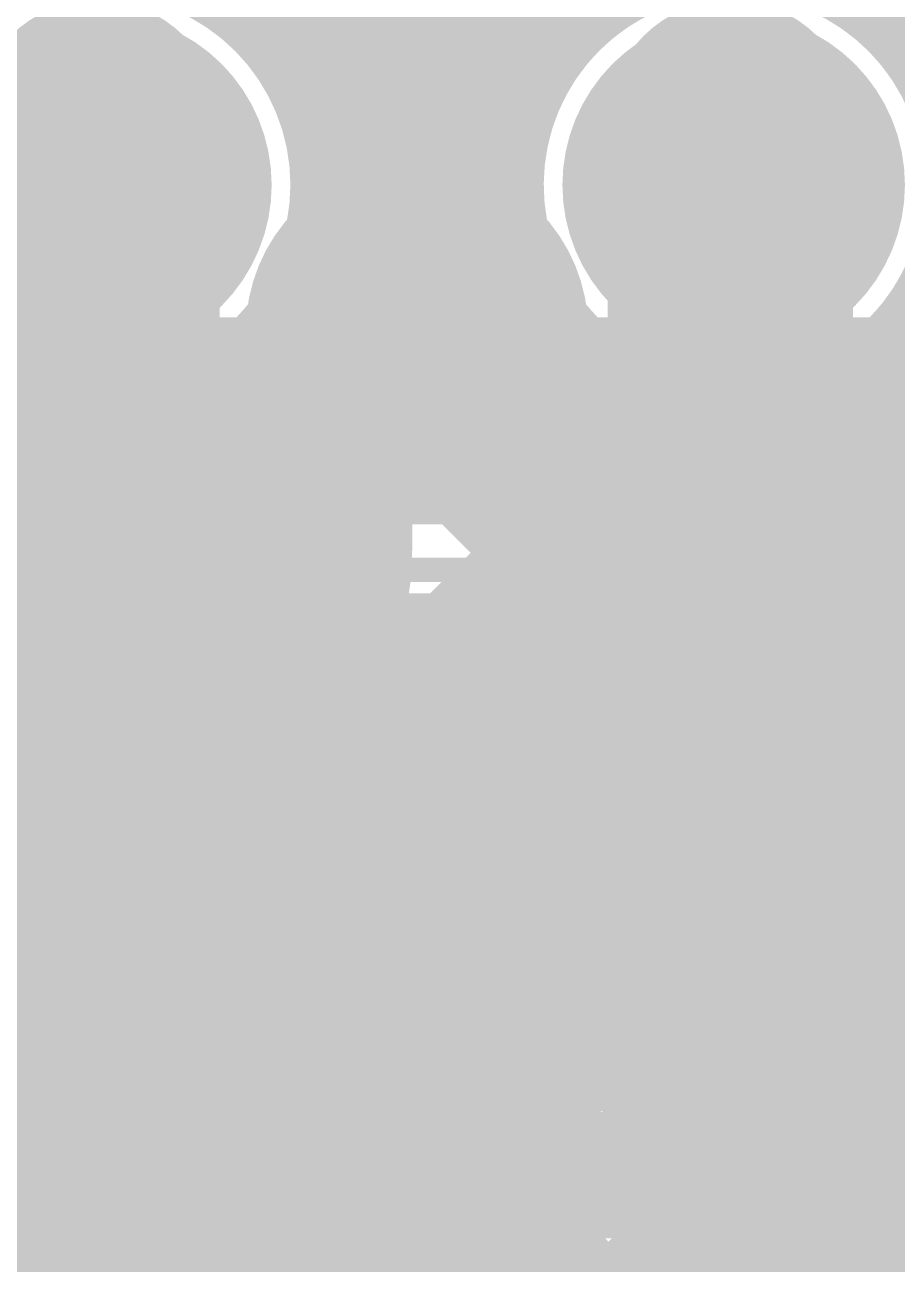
# Model space of a CAD drawing. Header units: millimetres. Extents: x 13 to 259, y -2 to 326.
# Drawn here: x 118.02 to 119.811, y 116.909 to 119.454 of the extents above; entities that cross this region are included whole.
import ezdxf

# ---------------------------------------------------------------- set-up
doc = ezdxf.new("R2010")
doc.units = ezdxf.units.MM
for name, color, linetype in [('BottomLayer', 5, 'Continuous'), ('BottomSolder', 6, 'Continuous'), ('ConnectLayer', 7, 'Continuous'), ('DrillDrawing', 1, 'Continuous'), ('Mechanical13', 56, 'Continuous'), ('Mechanical14', 56, 'Continuous'), ('Mechanical15', 56, 'Continuous'), ('MidLayer1', 16, 'Continuous'), ('MidLayer2', 76, 'Continuous'), ('MidLayer3', 90, 'Continuous'), ('MidLayer4', 156, 'Continuous'), ('MidLayer5', 130, 'Continuous'), ('MidLayer6', 216, 'Continuous'), ('MultiLayer', 9, 'Continuous'), ('TopLayer', 1, 'Continuous'), ('TopPaste', 8, 'Continuous'), ('TopSolder', 216, 'Continuous')]:
    doc.layers.add(name, color=color, linetype=linetype)

# ---------------------------------------------------------------- blocks, each defined once
blk = doc.blocks.new('CP_16_4_L_61')
at = {"layer": 'Mechanical13', "const_width": 0.1}
blk.add_lwpolyline([(-2, -2), (2, -2)], dxfattribs=at)
at = {"layer": 'Mechanical15', "const_width": 0.05}
blk.add_lwpolyline([(-2.35, -2.35), (2.35, -2.35)], dxfattribs=at)
at = {"layer": 'TopLayer', "const_width": 0.3}
for points in [[(-0.975, -1.55), (-0.975, -2.1)], [(-0.325, -1.55), (-0.325, -2.1)], [(0.325, -1.55), (0.325, -2.1)]]:
    blk.add_lwpolyline(points, dxfattribs=at)
at = {"layer": 'TopLayer', "const_width": 0.15}
for points in [[(-1.05, -1.55, 1), (-0.9, -1.55, 1)], [(-0.4, -1.55, 1), (-0.25, -1.55, 1)], [(0.25, -1.55, 1), (0.4, -1.55, 1)], [(-1.05, -2.1, 1), (-0.9, -2.1, 1)], [(-0.4, -2.1, 1), (-0.25, -2.1, 1)], [(0.25, -2.1, 1), (0.4, -2.1, 1)]]:
    blk.add_lwpolyline(points, format="xyb", close=True, dxfattribs=at)
at = {"layer": 'TopPaste', "const_width": 0.3}
for points in [[(-0.975, -1.55), (-0.975, -2.1)], [(-0.325, -1.55), (-0.325, -2.1)], [(0.325, -1.55), (0.325, -2.1)]]:
    blk.add_lwpolyline(points, dxfattribs=at)
at = {"layer": 'TopPaste', "const_width": 0.15}
for points in [[(-1.05, -1.55, 1), (-0.9, -1.55, 1)], [(-0.4, -1.55, 1), (-0.25, -1.55, 1)], [(0.25, -1.55, 1), (0.4, -1.55, 1)], [(-1.05, -2.1, 1), (-0.9, -2.1, 1)], [(-0.4, -2.1, 1), (-0.25, -2.1, 1)], [(0.25, -2.1, 1), (0.4, -2.1, 1)]]:
    blk.add_lwpolyline(points, format="xyb", close=True, dxfattribs=at)
at = {"layer": 'TopSolder', "const_width": 0.5032}
for points in [[(-0.975, -1.55), (-0.975, -2.1)], [(-0.325, -1.55), (-0.325, -2.1)], [(0.325, -1.55), (0.325, -2.1)]]:
    blk.add_lwpolyline(points, dxfattribs=at)
at = {"layer": 'TopSolder', "const_width": 0.2516}
for points in [[(-1.1008, -1.55, 1), (-0.8492, -1.55, 1)], [(-0.4508, -1.55, 1), (-0.1992, -1.55, 1)], [(0.1992, -1.55, 1), (0.4508, -1.55, 1)], [(-1.1008, -2.1, 1), (-0.8492, -2.1, 1)], [(-0.4508, -2.1, 1), (-0.1992, -2.1, 1)], [(0.1992, -2.1, 1), (0.4508, -2.1, 1)]]:
    blk.add_lwpolyline(points, format="xyb", close=True, dxfattribs=at)
blk = doc.blocks.new('RESC1005X40N_63')
at = {"layer": 'Mechanical14', "const_width": 0.1}
for points in [[(0.5, 0.25), (-0.5, 0.25)], [(-0.5, 0.25), (-0.5, -0.25)], [(0.5, 0.25), (0.5, -0.25)], [(0.5, -0.25), (-0.5, -0.25)]]:
    blk.add_lwpolyline(points, dxfattribs=at)
at = {"layer": 'Mechanical14', "const_width": 0.05}
for points in [[(-0.525, 0.25, 1), (-0.475, 0.25, 1)], [(-0.525, 0.25, 1), (-0.475, 0.25, 1)], [(0.475, 0.25, 1), (0.525, 0.25, 1)], [(0.475, 0.25, 1), (0.525, 0.25, 1)], [(-0.525, -0.25, 1), (-0.475, -0.25, 1)], [(-0.525, -0.25, 1), (-0.475, -0.25, 1)], [(0.475, -0.25, 1), (0.525, -0.25, 1)], [(0.475, -0.25, 1), (0.525, -0.25, 1)]]:
    blk.add_lwpolyline(points, format="xyb", close=True, dxfattribs=at)
at = {"layer": 'Mechanical15', "const_width": 0.05}
for points in [[(0, 0.5), (0, -0.5)], [(0.91, 0.46), (-0.91, 0.46)], [(-0.91, 0.46), (-0.91, -0.46)], [(0.91, 0.46), (0.91, -0.46)], [(0.5, 0), (-0.5, 0)], [(0.91, -0.46), (-0.91, -0.46)]]:
    blk.add_lwpolyline(points, dxfattribs=at)
at = {"layer": 'Mechanical15'}
for points, const_width in [([(-0.0125, 0.5, 1), (0.0125, 0.5, 1)], 0.025), ([(-0.9225, 0.46, 1), (-0.8975, 0.46, 1)], 0.025), ([(-0.9225, 0.46, 1), (-0.8975, 0.46, 1)], 0.025), ([(0.8975, 0.46, 1), (0.9225, 0.46, 1)], 0.025), ([(0.8975, 0.46, 1), (0.9225, 0.46, 1)], 0.025), ([(0.35, 0, 1), (-0.35, 0, 1)], 0.05), ([(-0.5125, 0, 1), (-0.4875, 0, 1)], 0.025), ([(-0.3625, 0, 1), (-0.3375, 0, 1)], 0.025), ([(0.3375, 0, 1), (0.3625, 0, 1)], 0.025), ([(0.4875, 0, 1), (0.5125, 0, 1)], 0.025), ([(-0.9225, -0.46, 1), (-0.8975, -0.46, 1)], 0.025), ([(-0.9225, -0.46, 1), (-0.8975, -0.46, 1)], 0.025), ([(0.8975, -0.46, 1), (0.9225, -0.46, 1)], 0.025), ([(0.8975, -0.46, 1), (0.9225, -0.46, 1)], 0.025), ([(-0.0125, -0.5, 1), (0.0125, -0.5, 1)], 0.025)]:
    blk.add_lwpolyline(points, format="xyb", close=True, dxfattribs=dict(at, const_width=const_width))
at = {"layer": 'TopLayer'}
for points in [[(-0.18, -0.31), (-0.18, 0.31), (-0.76, -0.31), (-0.76, 0.31)], [(0.76, -0.31), (0.76, 0.31), (0.18, -0.31), (0.18, 0.31)]]:
    blk.add_solid(points, dxfattribs=at)
at = {"layer": 'TopPaste'}
for points in [[(-0.18, -0.31), (-0.18, 0.31), (-0.76, -0.31), (-0.76, 0.31)], [(0.76, -0.31), (0.76, 0.31), (0.18, -0.31), (0.18, 0.31)]]:
    blk.add_solid(points, dxfattribs=at)
at = {"layer": 'TopSolder'}
for points in [[(-0.0784, -0.4116), (-0.0784, 0.4116), (-0.8616, -0.4116), (-0.8616, 0.4116)], [(0.8616, -0.4116), (0.8616, 0.4116), (0.0784, -0.4116), (0.0784, 0.4116)]]:
    blk.add_solid(points, dxfattribs=at)
blk = doc.blocks.new('CAPC1005X55N_94')
at = {"layer": 'Mechanical14', "const_width": 0.1}
for points in [[(-0.5249, -0.2749), (-0.5249, 0.2751)], [(-0.5249, 0.2751), (0.5251, 0.2751)], [(0.5251, -0.2749), (0.5251, 0.2751)], [(-0.5249, -0.2749), (0.5251, -0.2749)]]:
    blk.add_lwpolyline(points, dxfattribs=at)
at = {"layer": 'Mechanical14', "const_width": 0.05}
for points in [[(-0.5499, 0.2751, 1), (-0.5, 0.2751, 1)], [(-0.5499, 0.2751, 1), (-0.5, 0.2751, 1)], [(0.5001, 0.2751, 1), (0.55, 0.2751, 1)], [(0.5001, 0.2751, 1), (0.55, 0.2751, 1)], [(-0.5499, -0.2749, 1), (-0.5, -0.2749, 1)], [(-0.5499, -0.2749, 1), (-0.5, -0.2749, 1)], [(0.5001, -0.2749, 1), (0.55, -0.2749, 1)], [(0.5001, -0.2749, 1), (0.55, -0.2749, 1)]]:
    blk.add_lwpolyline(points, format="xyb", close=True, dxfattribs=at)
at = {"layer": 'Mechanical15', "const_width": 0.05}
for points in [[(0, -0.5), (0, 0.5)], [(-0.91, -0.46), (-0.91, 0.46)], [(-0.91, 0.46), (0.91, 0.46)], [(0.91, -0.46), (0.91, 0.46)], [(-0.5, 0), (0.5, 0)], [(-0.91, -0.46), (0.91, -0.46)]]:
    blk.add_lwpolyline(points, dxfattribs=at)
at = {"layer": 'Mechanical15', "const_width": 0.025}
for points in [[(-0.0125, 0.5, 1), (0.0125, 0.5, 1)], [(-0.9225, 0.46, 1), (-0.8975, 0.46, 1)], [(-0.9225, 0.46, 1), (-0.8975, 0.46, 1)], [(0.8975, 0.46, 1), (0.9225, 0.46, 1)], [(0.8975, 0.46, 1), (0.9225, 0.46, 1)], [(-0.5125, 0, 1), (-0.4875, 0, 1)], [(0.4875, 0, 1), (0.5125, 0, 1)], [(-0.9225, -0.46, 1), (-0.8975, -0.46, 1)], [(-0.9225, -0.46, 1), (-0.8975, -0.46, 1)], [(0.8975, -0.46, 1), (0.9225, -0.46, 1)], [(0.8975, -0.46, 1), (0.9225, -0.46, 1)], [(-0.0125, -0.5, 1), (0.0125, -0.5, 1)]]:
    blk.add_lwpolyline(points, format="xyb", close=True, dxfattribs=at)
at = {"layer": 'TopLayer'}
for points in [[(-0.76, -0.31), (-0.14, -0.31), (-0.76, 0.31), (-0.14, 0.31)], [(0.14, -0.31), (0.76, -0.31), (0.14, 0.31), (0.76, 0.31)]]:
    blk.add_solid(points, dxfattribs=at)
at = {"layer": 'TopPaste'}
for points in [[(-0.76, -0.31), (-0.14, -0.31), (-0.76, 0.31), (-0.14, 0.31)], [(0.14, -0.31), (0.76, -0.31), (0.14, 0.31), (0.76, 0.31)]]:
    blk.add_solid(points, dxfattribs=at)
at = {"layer": 'TopSolder'}
for points in [[(-0.8616, -0.4116), (-0.0384, -0.4116), (-0.8616, 0.4116), (-0.0384, 0.4116)], [(0.0384, -0.4116), (0.8616, -0.4116), (0.0384, 0.4116), (0.8616, 0.4116)]]:
    blk.add_solid(points, dxfattribs=at)
blk = doc.blocks.new('CAPC1608X87N_99')
at = {"layer": 'Mechanical15', "const_width": 0.05}
for points in [[(-1.55, 0.75), (1.55, 0.75)], [(-1.55, -0.75), (-1.55, 0.75)]]:
    blk.add_lwpolyline(points, dxfattribs=at)
at = {"layer": 'Mechanical15', "const_width": 0.025}
blk.add_lwpolyline([(-1.5625, 0.75, 1), (-1.5375, 0.75, 1)], format="xyb", close=True, dxfattribs=at)
blk.add_lwpolyline([(-1.5625, 0.75, 1), (-1.5375, 0.75, 1)], format="xyb", close=True, dxfattribs=at)

msp = doc.modelspace()

# ---------------------------------------------------------------- linework, layer by layer
at = {"layer": 'BottomLayer', "const_width": 0.25}
for points in [[(118.05, 119.125, 1), (118.3, 119.125, 1)], [(119.35, 119.125, 1), (119.6, 119.125, 1)], [(118.7, 118.825, 1), (118.95, 118.825, 1)], [(118.625, 117.875, 1), (118.875, 117.875, 1)], [(119.525, 117.875, 1), (119.775, 117.875, 1)]]:
    msp.add_lwpolyline(points, format="xyb", close=True, dxfattribs=at)
at = {"layer": 'BottomSolder', "const_width": 0.3516}
for points in [[(117.9992, 119.125, 1), (118.3508, 119.125, 1)], [(119.2992, 119.125, 1), (119.6508, 119.125, 1)], [(118.6492, 118.825, 1), (119.0008, 118.825, 1)], [(117.5324, 117.9076, 1), (117.884, 117.9076, 1)], [(118.5742, 117.875, 1), (118.9258, 117.875, 1)], [(119.4742, 117.875, 1), (119.8258, 117.875, 1)]]:
    msp.add_lwpolyline(points, format="xyb", close=True, dxfattribs=at)
at = {"layer": 'ConnectLayer', "const_width": 0.4}
for points in [[(118.6399, 119.4884), (120.2364, 121.0849)], [(118.6399, 119.4884), (120.2364, 121.0849)], [(118.6399, 119.4884), (120.0124, 120.8609)], [(118.0572, 120.3788), (118.984, 119.452)], [(118.0572, 120.3788), (118.984, 119.452)], [(118.0572, 120.3788), (118.984, 119.452)], [(118.6466, 119.4952), (118.9018, 119.7503)], [(118.7512, 119.6847), (118.9839, 119.452)], [(118.213, 118.213), (118.9213, 118.9213)], [(118.213, 118.213), (118.9213, 118.9213)], [(118.213, 118.213), (118.9213, 118.9213)], [(118.213, 118.213), (118.9213, 118.9213)], [(118.615, 118.615), (118.9213, 118.9213)], [(118.615, 118.615), (118.9213, 118.9213)], [(118.7104, 118.877), (119.2652, 118.3222)], [(118.7104, 118.877), (119.2652, 118.3222)], [(118.7104, 118.877), (119.21, 118.3774)], [(118.7897, 118.7897), (118.8677, 118.8677)], [(118.7897, 118.7897), (118.8677, 118.8677)], [(118.615, 118.3744), (118.615, 118.7319)], [(119.802, 118.6339), (121.6284, 116.8075)], [(119.802, 118.6339), (121.4558, 116.9801)], [(119.802, 118.6339), (121.6284, 116.8075)], [(112.0339, 111.1854), (119.3897, 118.5412)], [(112.0339, 111.1854), (119.3897, 118.5412)], [(118.2032, 118.5357), (119.1172, 117.6217)], [(118.2032, 118.5357), (119.1172, 117.6217)], [(119.1538, 118.3052), (119.3897, 118.5412)], [(119.1538, 118.3052), (119.3897, 118.5412)], [(118.2482, 118.4907), (118.3937, 118.3452)], [(118.213, 118.213), (118.4078, 118.4078)], [(119.21, 118.2681), (119.21, 118.3838)], [(118.4098, 117.5613), (119.21, 118.3615)], [(119.2097, 118.3777), (119.2652, 118.3222)], [(118.5661, 118.1728), (119.1172, 117.6217)], [(118.2973, 117.8744), (118.4862, 118.0633)], [(118.704, 117.8554), (118.7714, 117.9229)], [(118.2395, 117.6509), (121.2648, 114.6256)], [(118.2395, 117.6509), (120.96, 114.9303)], [(118.2395, 117.6509), (118.3291, 117.5613)], [(118.1859, 117.5613), (119.1504, 117.5613)], [(112.8869, 111.1899), (119.1957, 117.4986)], [(112.8869, 111.1899), (119.1957, 117.4986)], [(118.2428, 117.3943), (118.3198, 117.4713)], [(118.2428, 117.3943), (118.3198, 117.4713)], [(118.2482, 116.5512), (119.0895, 117.3924)], [(119.3967, 117.3422), (119.9618, 116.7771)], [(119.3968, 117.3421), (121.5381, 115.2008)], [(119.3968, 117.3421), (120.96, 115.7789)], [(113.4215, 110.876), (119.8753, 117.3297)], [(113.4215, 110.876), (119.8753, 117.3297)], [(117.724, 117.3178), (119.8813, 115.1606)], [(117.724, 117.3178), (119.8813, 115.1606)], [(118.2482, 116), (118.2482, 117.3176)], [(118.5456, 116), (119.8753, 117.3297)], [(118.5804, 117.3099), (119.5943, 116.2961)], [(118.2482, 116.7936), (119.0418, 116)]]:
    msp.add_lwpolyline(points, dxfattribs=at)
at = {"layer": 'ConnectLayer'}
for points, const_width in [([(118.765, 119.125, 1), (117.585, 119.125, 1)], 0.4), ([(118.765, 119.125, 1), (117.585, 119.125, 1)], 0.4), ([(120.065, 119.125, 1), (118.885, 119.125, 1)], 0.4), ([(120.065, 119.125, 1), (118.885, 119.125, 1)], 0.4), ([(118.5399, 119.4884, 1), (118.7399, 119.4884, 1)], 0.2), ([(118.5399, 119.4884, 1), (118.7399, 119.4884, 1)], 0.2), ([(118.5399, 119.4884, 1), (118.7399, 119.4884, 1)], 0.2), ([(118.5409, 119.4871, 1), (118.7409, 119.4871, 1)], 0.2), ([(118.5409, 119.4871, 1), (118.7409, 119.4871, 1)], 0.2), ([(118.5466, 119.4952, 1), (118.7466, 119.4952, 1)], 0.2), ([(118.8839, 119.452, 1), (119.0839, 119.452, 1)], 0.2), ([(118.884, 119.452, 1), (119.084, 119.452, 1)], 0.2), ([(118.884, 119.452, 1), (119.084, 119.452, 1)], 0.2), ([(118.884, 119.452, 1), (119.084, 119.452, 1)], 0.2), ([(118.5966, 119.4009, 1), (118.7966, 119.4009, 1)], 0.2), ([(118.5966, 119.4009, 1), (118.7966, 119.4009, 1)], 0.2), ([(118.8535, 119.4009, 1), (119.0535, 119.4009, 1)], 0.2), ([(118.8535, 119.4009, 1), (119.0535, 119.4009, 1)], 0.2), ([(118.665, 119.125, 1), (118.865, 119.125, 1)], 0.2), ([(118.665, 119.125, 1), (118.865, 119.125, 1)], 0.2), ([(118.665, 119.125, 1), (118.865, 119.125, 1)], 0.2), ([(118.665, 119.125, 1), (118.865, 119.125, 1)], 0.2), ([(118.785, 119.125, 1), (118.985, 119.125, 1)], 0.2), ([(118.785, 119.125, 1), (118.985, 119.125, 1)], 0.2), ([(118.8213, 118.9213, 1), (119.0213, 118.9213, 1)], 0.2), ([(118.8213, 118.9213, 1), (119.0213, 118.9213, 1)], 0.2), ([(118.8213, 118.9213, 1), (119.0213, 118.9213, 1)], 0.2), ([(118.8213, 118.9213, 1), (119.0213, 118.9213, 1)], 0.2), ([(118.8213, 118.9213, 1), (119.0213, 118.9213, 1)], 0.2), ([(118.8213, 118.9213, 1), (119.0213, 118.9213, 1)], 0.2), ([(118.6104, 118.877, 1), (118.8104, 118.877, 1)], 0.2), ([(118.6104, 118.877, 1), (118.8104, 118.877, 1)], 0.2), ([(118.6104, 118.877, 1), (118.8104, 118.877, 1)], 0.2), ([(118.7677, 118.8677, 1), (118.9677, 118.8677, 1)], 0.2), ([(118.7677, 118.8677, 1), (118.9677, 118.8677, 1)], 0.2), ([(119.8926, 118.8418, 1), (120.0926, 118.8418, 1)], 0.2), ([(119.8926, 118.8418, 1), (120.0926, 118.8418, 1)], 0.2), ([(119.8926, 118.8418, 1), (120.0926, 118.8418, 1)], 0.2), ([(118.6897, 118.7897, 1), (118.8897, 118.7897, 1)], 0.2), ([(118.6897, 118.7897, 1), (118.8897, 118.7897, 1)], 0.2), ([(118.515, 118.7319, 1), (118.715, 118.7319, 1)], 0.2), ([(118.515, 118.7319, 1), (118.715, 118.7319, 1)], 0.2), ([(118.9925, 118.6758, 1), (119.1925, 118.6758, 1)], 0.2), ([(118.9925, 118.6758, 1), (119.1925, 118.6758, 1)], 0.2), ([(118.9925, 118.6758, 1), (119.1925, 118.6758, 1)], 0.2), ([(118.515, 118.615, 1), (118.715, 118.615, 1)], 0.2), ([(118.515, 118.615, 1), (118.715, 118.615, 1)], 0.2), ([(119.702, 118.6339, 1), (119.902, 118.6339, 1)], 0.2), ([(119.702, 118.6339, 1), (119.902, 118.6339, 1)], 0.2), ([(119.702, 118.6339, 1), (119.902, 118.6339, 1)], 0.2), ([(118.1032, 118.5357, 1), (118.3032, 118.5357, 1)], 0.2), ([(118.1032, 118.5357, 1), (118.3032, 118.5357, 1)], 0.2), ([(118.2035, 118.5492, 1), (118.4035, 118.5492, 1)], 0.2), ([(119.2466, 118.5492, 1), (119.4466, 118.5492, 1)], 0.2), ([(119.2466, 118.5492, 1), (119.4466, 118.5492, 1)], 0.2), ([(119.2897, 118.5412, 1), (119.4897, 118.5412, 1)], 0.2), ([(119.2897, 118.5412, 1), (119.4897, 118.5412, 1)], 0.2), ([(119.2897, 118.5412, 1), (119.4897, 118.5412, 1)], 0.2), ([(119.2897, 118.5412, 1), (119.4897, 118.5412, 1)], 0.2), ([(118.1482, 118.4976, 1), (118.3482, 118.4976, 1)], 0.2), ([(118.1482, 118.4976, 1), (118.3482, 118.4976, 1)], 0.2), ([(118.1482, 118.4907, 1), (118.3482, 118.4907, 1)], 0.2), ([(120.24, 117.875, 1), (119.06, 117.875, 1)], 0.4), ([(120.24, 117.875, 1), (119.06, 117.875, 1)], 0.4), ([(118.3078, 118.4078, 1), (118.5078, 118.4078, 1)], 0.2), ([(119.11, 118.3838, 1), (119.31, 118.3838, 1)], 0.2), ([(119.11, 118.3838, 1), (119.31, 118.3838, 1)], 0.2), ([(119.11, 118.3838, 1), (119.31, 118.3838, 1)], 0.2), ([(118.3407, 118.3774, 1), (118.5407, 118.3774, 1)], 0.2), ([(118.3407, 118.3774, 1), (118.5407, 118.3774, 1)], 0.2), ([(118.515, 118.3744, 1), (118.715, 118.3744, 1)], 0.2), ([(118.515, 118.3744, 1), (118.715, 118.3744, 1)], 0.2), ([(118.515, 118.3744, 1), (118.715, 118.3744, 1)], 0.2), ([(119.1097, 118.3777, 1), (119.3097, 118.3777, 1)], 0.2), ([(119.11, 118.3774, 1), (119.31, 118.3774, 1)], 0.2), ([(119.11, 118.3615, 1), (119.31, 118.3615, 1)], 0.2), ([(118.2937, 118.3452, 1), (118.4937, 118.3452, 1)], 0.2), ([(119.0344, 118.3226, 1), (119.2344, 118.3226, 1)], 0.2), ([(119.0344, 118.3226, 1), (119.2344, 118.3226, 1)], 0.2), ([(119.1652, 118.3222, 1), (119.3652, 118.3222, 1)], 0.2), ([(119.1652, 118.3222, 1), (119.3652, 118.3222, 1)], 0.2), ([(119.1652, 118.3222, 1), (119.3652, 118.3222, 1)], 0.2), ([(119.0538, 118.3052, 1), (119.2538, 118.3052, 1)], 0.2), ([(119.0538, 118.3052, 1), (119.2538, 118.3052, 1)], 0.2), ([(119.1, 118.2566, 1), (119.3, 118.2566, 1)], 0.2), ([(119.1, 118.2566, 1), (119.3, 118.2566, 1)], 0.2), ([(119.11, 118.2681, 1), (119.31, 118.2681, 1)], 0.2), ([(119.11, 118.2681, 1), (119.31, 118.2681, 1)], 0.2), ([(118.0884, 118.2505, 1), (118.2884, 118.2505, 1)], 0.2), ([(118.0884, 118.2505, 1), (118.2884, 118.2505, 1)], 0.2), ([(118.0884, 118.2505, 1), (118.2884, 118.2505, 1)], 0.2), ([(118.113, 118.213, 1), (118.313, 118.213, 1)], 0.2), ([(118.113, 118.213, 1), (118.313, 118.213, 1)], 0.2), ([(118.113, 118.213, 1), (118.313, 118.213, 1)], 0.2), ([(118.113, 118.213, 1), (118.313, 118.213, 1)], 0.2), ([(118.113, 118.213, 1), (118.313, 118.213, 1)], 0.2), ([(118.1378, 118.1678, 1), (118.3378, 118.1678, 1)], 0.2), ([(118.1378, 118.1678, 1), (118.3378, 118.1678, 1)], 0.2), ([(118.4661, 118.1728, 1), (118.6661, 118.1728, 1)], 0.2), ([(118.3862, 118.0633, 1), (118.5862, 118.0633, 1)], 0.2), ([(118.3862, 118.0633, 1), (118.5862, 118.0633, 1)], 0.2), ([(118.3862, 118.0633, 1), (118.5862, 118.0633, 1)], 0.2), ([(118.1982, 117.9076, 1), (118.3982, 117.9076, 1)], 0.2), ([(118.1982, 117.9076, 1), (118.3982, 117.9076, 1)], 0.2), ([(118.1982, 117.9076, 1), (118.3982, 117.9076, 1)], 0.2), ([(118.1982, 117.9076, 1), (118.3982, 117.9076, 1)], 0.2), ([(118.6714, 117.9229, 1), (118.8714, 117.9229, 1)], 0.2), ([(118.1973, 117.8744, 1), (118.3973, 117.8744, 1)], 0.2), ([(118.1973, 117.8744, 1), (118.3973, 117.8744, 1)], 0.2), ([(118.96, 117.875, 1), (119.16, 117.875, 1)], 0.2), ([(118.96, 117.875, 1), (119.16, 117.875, 1)], 0.2), ([(118.604, 117.8554, 1), (118.804, 117.8554, 1)], 0.2), ([(118.6052, 117.853, 1), (118.8052, 117.853, 1)], 0.2), ([(118.6879, 117.8423, 1), (118.8879, 117.8423, 1)], 0.2), ([(118.1395, 117.6509, 1), (118.3395, 117.6509, 1)], 0.2), ([(118.1395, 117.6509, 1), (118.3395, 117.6509, 1)], 0.2), ([(118.1395, 117.6509, 1), (118.3395, 117.6509, 1)], 0.2), ([(119.0172, 117.6217, 1), (119.2172, 117.6217, 1)], 0.2), ([(119.0172, 117.6217, 1), (119.2172, 117.6217, 1)], 0.2), ([(119.0172, 117.6217, 1), (119.2172, 117.6217, 1)], 0.2), ([(118.1205, 117.6149, 1), (118.3205, 117.6149, 1)], 0.2), ([(118.0859, 117.5613, 1), (118.2859, 117.5613, 1)], 0.2), ([(118.0859, 117.5613, 1), (118.2859, 117.5613, 1)], 0.2), ([(118.0884, 117.5647, 1), (118.2884, 117.5647, 1)], 0.2), ([(118.0884, 117.5647, 1), (118.2884, 117.5647, 1)], 0.2), ([(118.2291, 117.5613, 1), (118.4291, 117.5613, 1)], 0.2), ([(118.3098, 117.5613, 1), (118.5098, 117.5613, 1)], 0.2), ([(119.0504, 117.5613, 1), (119.2504, 117.5613, 1)], 0.2), ([(119.0504, 117.5613, 1), (119.2504, 117.5613, 1)], 0.2), ([(119.0957, 117.4986, 1), (119.2957, 117.4986, 1)], 0.2), ([(119.0957, 117.4986, 1), (119.2957, 117.4986, 1)], 0.2), ([(119.1, 117.4934, 1), (119.3, 117.4934, 1)], 0.2), ([(119.1, 117.4934, 1), (119.3, 117.4934, 1)], 0.2), ([(118.2198, 117.4713, 1), (118.4198, 117.4713, 1)], 0.2), ([(118.2198, 117.4713, 1), (118.4198, 117.4713, 1)], 0.2), ([(118.1428, 117.3943, 1), (118.3428, 117.3943, 1)], 0.2), ([(118.1428, 117.3943, 1), (118.3428, 117.3943, 1)], 0.2), ([(118.9895, 117.3924, 1), (119.1895, 117.3924, 1)], 0.2), ([(119.2967, 117.3422, 1), (119.4967, 117.3422, 1)], 0.2), ([(119.2968, 117.3421, 1), (119.4968, 117.3421, 1)], 0.2), ([(119.2968, 117.3421, 1), (119.4968, 117.3421, 1)], 0.2), ([(118.1482, 117.3176, 1), (118.3482, 117.3176, 1)], 0.2), ([(118.1482, 117.3176, 1), (118.3482, 117.3176, 1)], 0.2), ([(118.1482, 117.3176, 1), (118.3482, 117.3176, 1)], 0.2), ([(119.7753, 117.3297, 1), (119.9753, 117.3297, 1)], 0.2), ([(119.7753, 117.3297, 1), (119.9753, 117.3297, 1)], 0.2), ([(119.7753, 117.3297, 1), (119.9753, 117.3297, 1)], 0.2), ([(118.4804, 117.3099, 1), (118.6804, 117.3099, 1)], 0.2), ([(118.1482, 116.7936, 1), (118.3482, 116.7936, 1)], 0.2), ([(119.8618, 116.7771, 1), (120.0618, 116.7771, 1)], 0.2)]:
    msp.add_lwpolyline(points, format="xyb", close=True, dxfattribs=dict(at, const_width=const_width))
at = {"layer": 'ConnectLayer', "const_width": 0.4}
for points in [[(117.735, 118.7319, -1.451958), (118.765, 119.125)], [(117.5885, 119.1884, -0.352442), (118.1116, 119.7116)], [(119.0925, 118.6758, -1.563378), (120.065, 119.125)], [(118.9535, 119.4009, -0.267633), (119.4525, 119.7146)], [(118.7284, 119.6789, -0.098578), (118.6409, 119.4871)], [(119.7158, 119.6636, -0.295809), (120.065, 119.125)], [(118.6409, 119.4871, -0.043565), (118.6966, 119.4009)], [(118.6966, 119.4009, -0.110183), (118.9535, 119.4009)], [(118.765, 119.125, -0.184325), (118.615, 118.7319)], [(120.065, 119.125, -0.480061), (119.3466, 118.5492)], [(120.065, 119.125, -0.125839), (119.9926, 118.8418)], [(119.9926, 118.8418, -0.171249), (120.09, 118.5656)], [(119.9926, 118.8418, -0.171249), (120.09, 118.5656)], [(119.21, 118.3838, -0.18497), (119.0925, 118.6758)], [(119.21, 118.3838, -0.18497), (119.0925, 118.6758)], [(118.4407, 118.3774, -0.093968), (118.3035, 118.5492)], [(119.3466, 118.5492, -0.133875), (119.1344, 118.3226)], [(117.2382, 118.2643, -0.718623), (118.2982, 117.9076)], [(117.2382, 118.2643, -0.718623), (118.2982, 117.9076)], [(118.2482, 118.4976, -0.119394), (118.1884, 118.2505)], [(118.2482, 118.4976, -0.119394), (118.1884, 118.2505)], [(119.2, 118.2566, -0.698284), (120.24, 117.875)], [(118.2378, 118.1678, -0.125566), (118.4407, 118.3774)], [(118.615, 118.3744, -0.198912), (118.4862, 118.0633)], [(118.615, 118.3744, -0.198912), (118.4862, 118.0633)], [(119.1344, 118.3226, -0.039513), (119.2, 118.2566)], [(119.1504, 117.5613, -0.334108), (119.21, 118.2681)], [(118.1884, 118.2505, -0.040904), (118.2378, 118.1678)], [(118.2982, 117.9076, -0.718623), (117.2382, 117.551)], [(118.2982, 117.9076, -0.718623), (117.2382, 117.551)], [(118.2973, 117.8744, -0.143748), (118.1859, 117.5613)], [(120.24, 117.875, -0.698284), (119.2, 117.4934)], [(118.7879, 117.8423, -0.537257), (118.7052, 117.853)], [(119.2, 117.4934, -0.540367), (118.2205, 117.6149)], [(118.1884, 117.5647, -0.119394), (118.2482, 117.3176)], [(118.1884, 117.5647, -0.119393), (118.2482, 117.3176)], [(119.6534, 116.3227, -0.732422), (120.7572, 116.5398)]]:
    msp.add_lwpolyline(points, format="xyb", dxfattribs=at)
at = {"layer": 'DrillDrawing', "const_width": 0.0508}
for points in [[(118.048, 119.252), (118.048, 119.379)], [(118.048, 119.379), (118.302, 119.379)], [(118.302, 119.252), (118.302, 119.379)], [(119.348, 119.252), (119.348, 119.379)], [(119.348, 119.379), (119.602, 119.379)], [(119.602, 119.252), (119.602, 119.379)], [(117.921, 119.252), (118.048, 119.252)], [(118.302, 119.252), (118.429, 119.252)], [(118.429, 118.998), (118.429, 119.252)], [(119.221, 118.998), (119.221, 119.252)], [(119.221, 119.252), (119.348, 119.252)], [(119.602, 119.252), (119.729, 119.252)], [(119.729, 118.998), (119.729, 119.252)], [(118.698, 118.952), (118.698, 119.079)], [(118.698, 119.079), (118.952, 119.079)], [(118.952, 118.952), (118.952, 119.079)], [(117.921, 118.998), (118.048, 118.998)], [(118.048, 118.871), (118.048, 118.998)], [(118.302, 118.998), (118.429, 118.998)], [(118.302, 118.871), (118.302, 118.998)], [(119.221, 118.998), (119.348, 118.998)], [(119.348, 118.871), (119.348, 118.998)], [(119.602, 118.998), (119.729, 118.998)], [(119.602, 118.871), (119.602, 118.998)], [(118.571, 118.698), (118.571, 118.952)], [(118.571, 118.952), (118.698, 118.952)], [(118.952, 118.952), (119.079, 118.952)], [(119.079, 118.698), (119.079, 118.952)], [(118.048, 118.871), (118.302, 118.871)], [(119.348, 118.871), (119.602, 118.871)], [(118.571, 118.698), (118.698, 118.698)], [(118.698, 118.571), (118.698, 118.698)], [(118.952, 118.698), (119.079, 118.698)], [(118.952, 118.571), (118.952, 118.698)], [(118.698, 118.571), (118.952, 118.571)], [(118.623, 118.002), (118.623, 118.129)], [(118.623, 118.129), (118.877, 118.129)], [(118.877, 118.002), (118.877, 118.129)], [(119.523, 118.002), (119.523, 118.129)], [(119.523, 118.129), (119.777, 118.129)], [(119.777, 118.002), (119.777, 118.129)], [(118.496, 117.748), (118.496, 118.002)], [(118.496, 118.002), (118.623, 118.002)], [(118.877, 118.002), (119.004, 118.002)], [(119.004, 117.748), (119.004, 118.002)], [(119.396, 117.748), (119.396, 118.002)], [(119.396, 118.002), (119.523, 118.002)], [(119.777, 118.002), (119.904, 118.002)], [(118.496, 117.748), (118.623, 117.748)], [(118.623, 117.621), (118.623, 117.748)], [(118.877, 117.748), (119.004, 117.748)], [(118.877, 117.621), (118.877, 117.748)], [(119.396, 117.748), (119.523, 117.748)], [(119.523, 117.621), (119.523, 117.748)], [(119.777, 117.748), (119.904, 117.748)], [(119.777, 117.621), (119.777, 117.748)], [(118.623, 117.621), (118.877, 117.621)], [(119.523, 117.621), (119.777, 117.621)]]:
    msp.add_lwpolyline(points, dxfattribs=at)
at = {"layer": 'DrillDrawing', "const_width": 0.0254}
for points in [[(118.0353, 119.379, 1), (118.0607, 119.379, 1)], [(118.0353, 119.379, 1), (118.0607, 119.379, 1)], [(118.2893, 119.379, 1), (118.3147, 119.379, 1)], [(118.2893, 119.379, 1), (118.3147, 119.379, 1)], [(119.3353, 119.379, 1), (119.3607, 119.379, 1)], [(119.3353, 119.379, 1), (119.3607, 119.379, 1)], [(119.5893, 119.379, 1), (119.6147, 119.379, 1)], [(119.5893, 119.379, 1), (119.6147, 119.379, 1)], [(118.0353, 119.252, 1), (118.0607, 119.252, 1)], [(118.0353, 119.252, 1), (118.0607, 119.252, 1)], [(118.2893, 119.252, 1), (118.3147, 119.252, 1)], [(118.2893, 119.252, 1), (118.3147, 119.252, 1)], [(118.4163, 119.252, 1), (118.4417, 119.252, 1)], [(118.4163, 119.252, 1), (118.4417, 119.252, 1)], [(119.2083, 119.252, 1), (119.2337, 119.252, 1)], [(119.2083, 119.252, 1), (119.2337, 119.252, 1)], [(119.3353, 119.252, 1), (119.3607, 119.252, 1)], [(119.3353, 119.252, 1), (119.3607, 119.252, 1)], [(119.5893, 119.252, 1), (119.6147, 119.252, 1)], [(119.5893, 119.252, 1), (119.6147, 119.252, 1)], [(119.7163, 119.252, 1), (119.7417, 119.252, 1)], [(119.7163, 119.252, 1), (119.7417, 119.252, 1)], [(118.6853, 119.079, 1), (118.7107, 119.079, 1)], [(118.6853, 119.079, 1), (118.7107, 119.079, 1)], [(118.9393, 119.079, 1), (118.9647, 119.079, 1)], [(118.9393, 119.079, 1), (118.9647, 119.079, 1)], [(118.0353, 118.998, 1), (118.0607, 118.998, 1)], [(118.0353, 118.998, 1), (118.0607, 118.998, 1)], [(118.2893, 118.998, 1), (118.3147, 118.998, 1)], [(118.2893, 118.998, 1), (118.3147, 118.998, 1)], [(118.4163, 118.998, 1), (118.4417, 118.998, 1)], [(118.4163, 118.998, 1), (118.4417, 118.998, 1)], [(119.2083, 118.998, 1), (119.2337, 118.998, 1)], [(119.2083, 118.998, 1), (119.2337, 118.998, 1)], [(119.3353, 118.998, 1), (119.3607, 118.998, 1)], [(119.3353, 118.998, 1), (119.3607, 118.998, 1)], [(119.5893, 118.998, 1), (119.6147, 118.998, 1)], [(119.5893, 118.998, 1), (119.6147, 118.998, 1)], [(119.7163, 118.998, 1), (119.7417, 118.998, 1)], [(119.7163, 118.998, 1), (119.7417, 118.998, 1)], [(118.5583, 118.952, 1), (118.5837, 118.952, 1)], [(118.5583, 118.952, 1), (118.5837, 118.952, 1)], [(118.6853, 118.952, 1), (118.7107, 118.952, 1)], [(118.6853, 118.952, 1), (118.7107, 118.952, 1)], [(118.9393, 118.952, 1), (118.9647, 118.952, 1)], [(118.9393, 118.952, 1), (118.9647, 118.952, 1)], [(119.0663, 118.952, 1), (119.0917, 118.952, 1)], [(119.0663, 118.952, 1), (119.0917, 118.952, 1)], [(118.0353, 118.871, 1), (118.0607, 118.871, 1)], [(118.0353, 118.871, 1), (118.0607, 118.871, 1)], [(118.2893, 118.871, 1), (118.3147, 118.871, 1)], [(118.2893, 118.871, 1), (118.3147, 118.871, 1)], [(119.3353, 118.871, 1), (119.3607, 118.871, 1)], [(119.3353, 118.871, 1), (119.3607, 118.871, 1)], [(119.5893, 118.871, 1), (119.6147, 118.871, 1)], [(119.5893, 118.871, 1), (119.6147, 118.871, 1)], [(118.5583, 118.698, 1), (118.5837, 118.698, 1)], [(118.5583, 118.698, 1), (118.5837, 118.698, 1)], [(118.6853, 118.698, 1), (118.7107, 118.698, 1)], [(118.6853, 118.698, 1), (118.7107, 118.698, 1)], [(118.9393, 118.698, 1), (118.9647, 118.698, 1)], [(118.9393, 118.698, 1), (118.9647, 118.698, 1)], [(119.0663, 118.698, 1), (119.0917, 118.698, 1)], [(119.0663, 118.698, 1), (119.0917, 118.698, 1)], [(118.6853, 118.571, 1), (118.7107, 118.571, 1)], [(118.6853, 118.571, 1), (118.7107, 118.571, 1)], [(118.9393, 118.571, 1), (118.9647, 118.571, 1)], [(118.9393, 118.571, 1), (118.9647, 118.571, 1)], [(118.6103, 118.129, 1), (118.6357, 118.129, 1)], [(118.6103, 118.129, 1), (118.6357, 118.129, 1)], [(118.8643, 118.129, 1), (118.8897, 118.129, 1)], [(118.8643, 118.129, 1), (118.8897, 118.129, 1)], [(119.5103, 118.129, 1), (119.5357, 118.129, 1)], [(119.5103, 118.129, 1), (119.5357, 118.129, 1)], [(119.7643, 118.129, 1), (119.7897, 118.129, 1)], [(119.7643, 118.129, 1), (119.7897, 118.129, 1)], [(118.4833, 118.002, 1), (118.5087, 118.002, 1)], [(118.4833, 118.002, 1), (118.5087, 118.002, 1)], [(118.6103, 118.002, 1), (118.6357, 118.002, 1)], [(118.6103, 118.002, 1), (118.6357, 118.002, 1)], [(118.8643, 118.002, 1), (118.8897, 118.002, 1)], [(118.8643, 118.002, 1), (118.8897, 118.002, 1)], [(118.9913, 118.002, 1), (119.0167, 118.002, 1)], [(118.9913, 118.002, 1), (119.0167, 118.002, 1)], [(119.3833, 118.002, 1), (119.4087, 118.002, 1)], [(119.3833, 118.002, 1), (119.4087, 118.002, 1)], [(119.5103, 118.002, 1), (119.5357, 118.002, 1)], [(119.5103, 118.002, 1), (119.5357, 118.002, 1)], [(119.7643, 118.002, 1), (119.7897, 118.002, 1)], [(119.7643, 118.002, 1), (119.7897, 118.002, 1)], [(118.4833, 117.748, 1), (118.5087, 117.748, 1)], [(118.4833, 117.748, 1), (118.5087, 117.748, 1)], [(118.6103, 117.748, 1), (118.6357, 117.748, 1)], [(118.6103, 117.748, 1), (118.6357, 117.748, 1)], [(118.8643, 117.748, 1), (118.8897, 117.748, 1)], [(118.8643, 117.748, 1), (118.8897, 117.748, 1)], [(118.9913, 117.748, 1), (119.0167, 117.748, 1)], [(118.9913, 117.748, 1), (119.0167, 117.748, 1)], [(119.3833, 117.748, 1), (119.4087, 117.748, 1)], [(119.3833, 117.748, 1), (119.4087, 117.748, 1)], [(119.5103, 117.748, 1), (119.5357, 117.748, 1)], [(119.5103, 117.748, 1), (119.5357, 117.748, 1)], [(119.7643, 117.748, 1), (119.7897, 117.748, 1)], [(119.7643, 117.748, 1), (119.7897, 117.748, 1)], [(118.6103, 117.621, 1), (118.6357, 117.621, 1)], [(118.6103, 117.621, 1), (118.6357, 117.621, 1)], [(118.8643, 117.621, 1), (118.8897, 117.621, 1)], [(118.8643, 117.621, 1), (118.8897, 117.621, 1)], [(119.5103, 117.621, 1), (119.5357, 117.621, 1)], [(119.5103, 117.621, 1), (119.5357, 117.621, 1)], [(119.7643, 117.621, 1), (119.7897, 117.621, 1)], [(119.7643, 117.621, 1), (119.7897, 117.621, 1)]]:
    msp.add_lwpolyline(points, format="xyb", close=True, dxfattribs=at)
at = {"layer": 'MidLayer1', "const_width": 0.25}
for points in [[(118.05, 119.125, 1), (118.3, 119.125, 1)], [(119.35, 119.125, 1), (119.6, 119.125, 1)], [(118.7, 118.825, 1), (118.95, 118.825, 1)], [(118.625, 117.875, 1), (118.875, 117.875, 1)], [(119.525, 117.875, 1), (119.775, 117.875, 1)]]:
    msp.add_lwpolyline(points, format="xyb", close=True, dxfattribs=at)
at = {"layer": 'MidLayer2', "const_width": 0.25}
for points in [[(118.05, 119.125, 1), (118.3, 119.125, 1)], [(119.35, 119.125, 1), (119.6, 119.125, 1)], [(118.7, 118.825, 1), (118.95, 118.825, 1)], [(118.625, 117.875, 1), (118.875, 117.875, 1)], [(119.525, 117.875, 1), (119.775, 117.875, 1)]]:
    msp.add_lwpolyline(points, format="xyb", close=True, dxfattribs=at)
at = {"layer": 'MidLayer3'}
for points, const_width in [([(118.05, 119.125, 1), (118.3, 119.125, 1)], 0.25), ([(119.35, 119.125, 1), (119.6, 119.125, 1)], 0.25), ([(118.125, 119.125, 1), (118.225, 119.125, 1)], 0.1), ([(119.425, 119.125, 1), (119.525, 119.125, 1)], 0.1), ([(119.4824, 119.0676, 1), (119.5824, 119.0676, 1)], 0.1), ([(119.4824, 119.0676, 1), (119.5824, 119.0676, 1)], 0.1), ([(118.7, 118.825, 1), (118.95, 118.825, 1)], 0.25), ([(119.4824, 118.6832, 1), (119.5824, 118.6832, 1)], 0.1), ([(119.4824, 118.6832, 1), (119.5824, 118.6832, 1)], 0.1), ([(119.6, 118.5656, 1), (119.7, 118.5656, 1)], 0.1), ([(119.6, 118.5656, 1), (119.7, 118.5656, 1)], 0.1), ([(118.125, 118.3744, 1), (118.225, 118.3744, 1)], 0.1), ([(118.125, 118.3744, 1), (118.225, 118.3744, 1)], 0.1), ([(118.625, 117.875, 1), (118.875, 117.875, 1)], 0.25), ([(119.525, 117.875, 1), (119.775, 117.875, 1)], 0.25), ([(119.6, 117.875, 1), (119.7, 117.875, 1)], 0.1)]:
    msp.add_lwpolyline(points, format="xyb", close=True, dxfattribs=dict(at, const_width=const_width))
at = {"layer": 'MidLayer3', "const_width": 0.2}
for points in [[(118.175, 118.3744), (118.175, 119.125)], [(119.475, 119.125), (119.5324, 119.0676)], [(119.5324, 118.6832), (119.5324, 119.0676)], [(119.5324, 118.6832), (119.65, 118.5656)], [(119.65, 117.875), (119.65, 118.5656)], [(117.7082, 117.9076), (118.175, 118.3744)], [(113.7248, 117.1213), (122.0653, 117.1213)]]:
    msp.add_lwpolyline(points, dxfattribs=at)
at = {"layer": 'MidLayer4', "const_width": 0.25}
for points in [[(118.05, 119.125, 1), (118.3, 119.125, 1)], [(119.35, 119.125, 1), (119.6, 119.125, 1)], [(118.7, 118.825, 1), (118.95, 118.825, 1)], [(118.625, 117.875, 1), (118.875, 117.875, 1)], [(119.525, 117.875, 1), (119.775, 117.875, 1)]]:
    msp.add_lwpolyline(points, format="xyb", close=True, dxfattribs=at)
at = {"layer": 'MidLayer4', "const_width": 0.2}
msp.add_lwpolyline([(103.913, 117.062), (119.987, 117.062)], dxfattribs=at)
at = {"layer": 'MidLayer5', "const_width": 0.25}
for points in [[(118.05, 119.125, 1), (118.3, 119.125, 1)], [(119.35, 119.125, 1), (119.6, 119.125, 1)], [(118.7, 118.825, 1), (118.95, 118.825, 1)], [(118.625, 117.875, 1), (118.875, 117.875, 1)], [(119.525, 117.875, 1), (119.775, 117.875, 1)]]:
    msp.add_lwpolyline(points, format="xyb", close=True, dxfattribs=at)
at = {"layer": 'MidLayer6', "const_width": 0.25}
for points in [[(118.05, 119.125, 1), (118.3, 119.125, 1)], [(119.35, 119.125, 1), (119.6, 119.125, 1)], [(118.7, 118.825, 1), (118.95, 118.825, 1)], [(118.625, 117.875, 1), (118.875, 117.875, 1)], [(119.525, 117.875, 1), (119.775, 117.875, 1)]]:
    msp.add_lwpolyline(points, format="xyb", close=True, dxfattribs=at)
at = {"layer": 'MidLayer6', "const_width": 0.5}
msp.add_lwpolyline([(119.0051, 116.325), (120.6549, 117.9748)], dxfattribs=at)
at = {"layer": 'MultiLayer', "const_width": 0.25}
for points in [[(118.05, 119.125, 1), (118.3, 119.125, 1)], [(119.35, 119.125, 1), (119.6, 119.125, 1)], [(118.7, 118.825, 1), (118.95, 118.825, 1)], [(118.625, 117.875, 1), (118.875, 117.875, 1)], [(119.525, 117.875, 1), (119.775, 117.875, 1)]]:
    msp.add_lwpolyline(points, format="xyb", close=True, dxfattribs=at)
at = {"layer": 'TopLayer', "const_width": 0.25}
for points in [[(118.05, 119.125, 1), (118.3, 119.125, 1)], [(119.35, 119.125, 1), (119.6, 119.125, 1)], [(118.7, 118.825, 1), (118.95, 118.825, 1)], [(118.625, 117.875, 1), (118.875, 117.875, 1)], [(119.525, 117.875, 1), (119.775, 117.875, 1)]]:
    msp.add_lwpolyline(points, format="xyb", close=True, dxfattribs=at)
at = {"layer": 'TopSolder', "const_width": 0.3516}
for points in [[(117.9992, 119.125, 1), (118.3508, 119.125, 1)], [(119.2992, 119.125, 1), (119.6508, 119.125, 1)], [(118.6492, 118.825, 1), (119.0008, 118.825, 1)], [(117.5324, 117.9076, 1), (117.884, 117.9076, 1)], [(118.5742, 117.875, 1), (118.9258, 117.875, 1)], [(119.4742, 117.875, 1), (119.8258, 117.875, 1)]]:
    msp.add_lwpolyline(points, format="xyb", close=True, dxfattribs=at)

# ---------------------------------------------------------------- block references
for name, p, rotation in [('CP_16_4_L_61', (119.1432, 120.8032), 360), ('RESC1005X40N_63', (117.2382, 117.9076), 180), ('CAPC1005X55N_94', (119.2, 117.875), 360), ('CAPC1608X87N_99', (121.0396, 116.2566), 360)]:
    msp.add_blockref(name, p, dxfattribs=dict(rotation=rotation))

doc.saveas('drawing.dxf')
